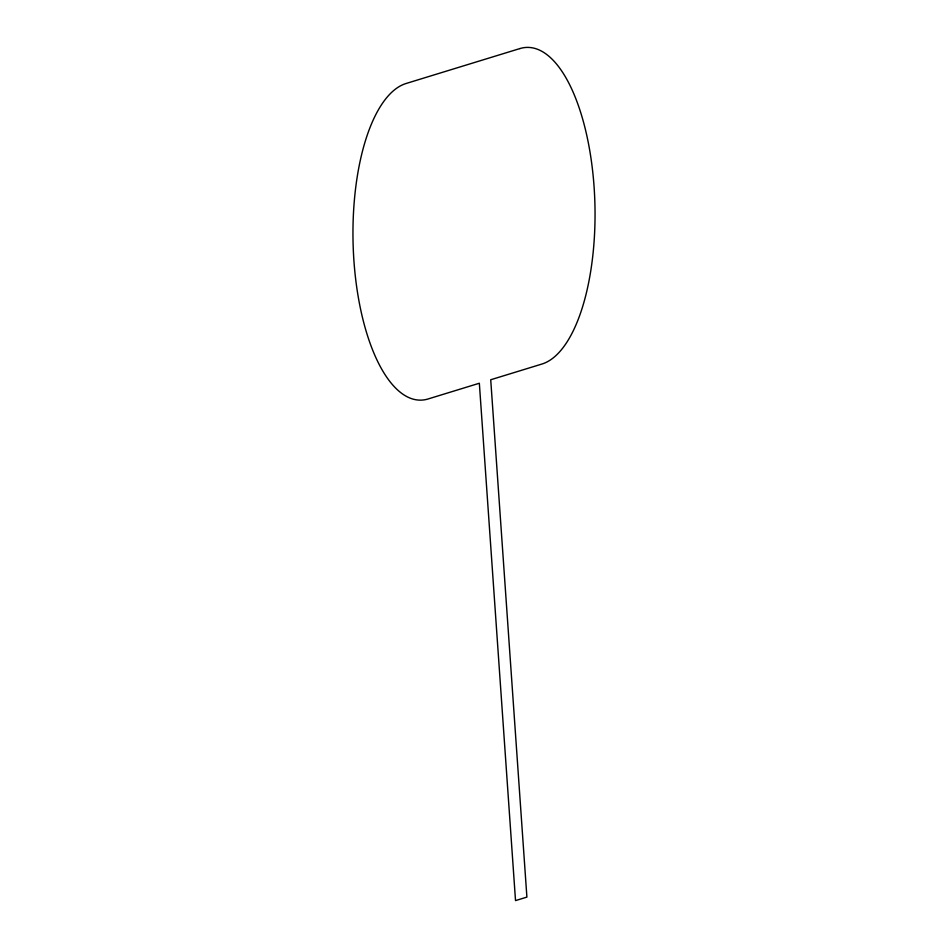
<?xml version="1.0" encoding="UTF-8"?>
<svg xmlns="http://www.w3.org/2000/svg" width="948" height="948" viewBox="0 0 948 948"><rect width="100%" height="100%" fill="white"/><g stroke="black" fill="none" stroke-linecap="round" stroke-linejoin="round"><path stroke-width="1.42" d="M519.848 48.585L406.088 83.495A158.956 64.061 88.6 0 0 353.912 260.617A158.956 64.061 88.6 0 0 428.152 398.954L479.344 383.241L515.522 900.6L526.898 897.104L490.72 379.757L541.912 364.044A158.956 64.061 88.6 0 0 594.088 186.922A158.956 64.061 88.6 0 0 519.848 48.585"/></g></svg>
